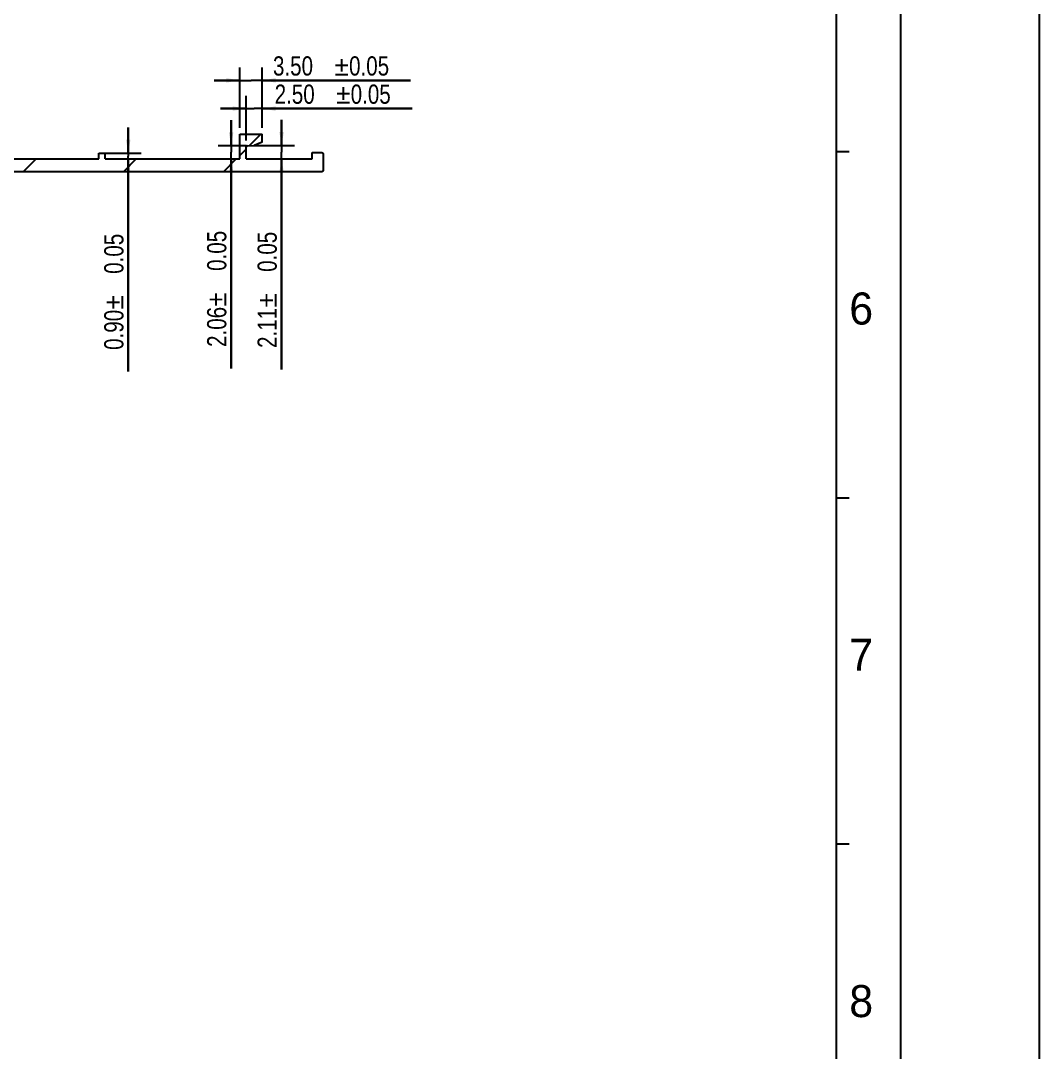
# Model space of a CAD drawing. Header units: millimetres. Extents: x 0 to 841, y 0 to 594.
# Drawn here: x 682.1 to 841, y 160.9 to 321.8 of the extents above; entities that cross this region are included whole.
import ezdxf
from ezdxf.enums import TextEntityAlignment as Align

# ---------------------------------------------------------------- set-up
doc = ezdxf.new("R2010")
doc.units = ezdxf.units.MM
doc.header["$LTSCALE"] = 46.255
doc.layers.get('0').update_dxf_attribs({"linetype": 'CONTINUOUS'})
doc.styles.get("Standard").update_dxf_attribs({"font": 'txt', "width": 0.8})
doc.styles.add('TEXTSTYLE_2', font='txt')
doc.styles.add('TEXTSTYLE_3', font='symbol_asme.ttf')
doc.dimstyles.new('DIMSTYLE_1', dxfattribs={"dimtxt": 3, "dimasz": 2.1, "dimexe": 2, "dimexo": 1, "dimgap": 0.75, "dimtad": 1, "dimzin": 0, "dimdsep": 46, "dimtxsty": 'STANDARD', "dimblk": '_FILLED', "dimblk1": '_FILLED', "dimblk2": '_FILLED', "dimcen": 0.09, "dimazin": 0, "dimtol": 1, "dimtp": 0.05, "dimtm": 0.05, "dimtfac": 1, "dimtofl": 0, "dimtmove": 0, "dimatfit": 3, "dimldrblk": '_FILLED', "dimfxl": 1, "dimtolj": 1, "dimtzin": 0, "dimarcsym": 0})

# ---------------------------------------------------------------- blocks, each defined once
blk = doc.blocks.new('_FILLED')
at = {"color": 0, "linetype": 'BYBLOCK'}
blk.add_solid([(0, 0), (-1, 0.167), (-1, -0.167)], dxfattribs=at)
blk = doc.blocks.new('*D18')
at = {"color": 7, "linetype": 'CONTINUOUS'}
for p, q in [((698.86, 301.11), (698.86, 305.11)), ((698.86, 305.11), (698.86, 300.66)), ((694.87, 301.11), (700.86, 301.11)), ((698.86, 267.08), (698.86, 300.66)), ((698.86, 300.21), (698.86, 267.08))]:
    blk.add_line(p, q, dxfattribs=at)
at = {"color": 7, "linetype": 'CONTINUOUS', "xscale": 2.1, "yscale": 2.1, "zscale": 2.1}
for p, rotation in [((698.86, 301.11), 270), ((698.86, 300.21), 90)]:
    blk.add_blockref('_FILLED', p, dxfattribs=dict(at, rotation=rotation))
at = {"color": 7, "linetype": 'CONTINUOUS', "width": 0.8}
for s, p in [('0.05', (698.11, 288.54)), ('0.90', (698.11, 276.68))]:
    blk.add_text(s, height=3, rotation=90, dxfattribs=at).set_placement(p, align=Align.RIGHT)
at = {"color": 7, "linetype": 'CONTINUOUS', "style": 'TEXTSTYLE_3'}
blk.add_text('±', height=3, rotation=90, dxfattribs=at).set_placement((698.11, 278.94), align=Align.RIGHT)
blk = doc.blocks.new('*D19')
at = {"color": 7, "linetype": 'CONTINUOUS'}
for p, q in [((722.78, 302.33), (722.78, 306.33)), ((722.78, 306.33), (722.78, 301.27)), ((718.54, 302.33), (724.78, 302.33)), ((722.78, 267.38), (722.78, 301.27)), ((722.78, 300.21), (722.78, 267.38))]:
    blk.add_line(p, q, dxfattribs=at)
at = {"color": 7, "linetype": 'CONTINUOUS', "xscale": 2.1, "yscale": 2.1, "zscale": 2.1}
for p, rotation in [((722.78, 302.33), 270), ((722.78, 300.21), 90)]:
    blk.add_blockref('_FILLED', p, dxfattribs=dict(at, rotation=rotation))
at = {"color": 7, "linetype": 'CONTINUOUS', "width": 0.8}
for s, p in [('0.05', (722.03, 288.85)), ('2.11', (722.03, 276.98))]:
    blk.add_text(s, height=3, rotation=90, dxfattribs=at).set_placement(p, align=Align.RIGHT)
at = {"color": 7, "linetype": 'CONTINUOUS', "style": 'TEXTSTYLE_3'}
blk.add_text('±', height=3, rotation=90, dxfattribs=at).set_placement((722.03, 279.25), align=Align.RIGHT)
blk = doc.blocks.new('*D20')
at = {"color": 7, "linetype": 'CONTINUOUS'}
for p, q in [((714.91, 302.27), (714.91, 306.27)), ((714.91, 306.27), (714.91, 301.24)), ((717.33, 302.27), (712.91, 302.27)), ((714.91, 267.54), (714.91, 301.24)), ((714.91, 300.21), (714.91, 267.54))]:
    blk.add_line(p, q, dxfattribs=at)
at = {"color": 7, "linetype": 'CONTINUOUS', "xscale": 2.1, "yscale": 2.1, "zscale": 2.1}
for p, rotation in [((714.91, 302.27), 270), ((714.91, 300.21), 90)]:
    blk.add_blockref('_FILLED', p, dxfattribs=dict(at, rotation=rotation))
at = {"color": 7, "linetype": 'CONTINUOUS', "width": 0.8}
for s, p in [('0.05', (714.16, 289)), ('2.06', (714.16, 277.14))]:
    blk.add_text(s, height=3, rotation=90, dxfattribs=at).set_placement(p, align=Align.RIGHT)
at = {"color": 7, "linetype": 'CONTINUOUS', "style": 'TEXTSTYLE_3'}
blk.add_text('±', height=3, rotation=90, dxfattribs=at).set_placement((714.16, 279.4), align=Align.RIGHT)
blk = doc.blocks.new('*D36')
at = {"color": 7, "linetype": 'CONTINUOUS'}
for p, q in [((716.26, 305.06), (716.26, 314.46)), ((719.76, 305.06), (719.76, 314.46)), ((716.26, 312.46), (712.26, 312.46)), ((712.26, 312.46), (718.01, 312.46)), ((742.91, 312.46), (718.01, 312.46)), ((719.76, 312.46), (742.91, 312.46))]:
    blk.add_line(p, q, dxfattribs=at)
at = {"color": 7, "linetype": 'CONTINUOUS', "xscale": 2.1, "yscale": 2.1, "zscale": 2.1}
blk.add_blockref('_FILLED', (716.26, 312.46), dxfattribs=at)
at = {"color": 7, "linetype": 'CONTINUOUS', "xscale": 2.1, "yscale": 2.1, "zscale": 2.1, "rotation": 180}
blk.add_blockref('_FILLED', (719.76, 312.46), dxfattribs=at)
at = {"color": 7, "linetype": 'CONTINUOUS', "width": 0.8}
for s, p in [('3.50', (721.44, 313.21)), ('0.05', (733.31, 313.21))]:
    blk.add_text(s, height=3, dxfattribs=at).set_placement(p)
at = {"color": 7, "linetype": 'CONTINUOUS', "style": 'TEXTSTYLE_3'}
blk.add_text('±', height=3, dxfattribs=at).set_placement((731.04, 313.21))
blk = doc.blocks.new('*D45')
at = {"color": 7, "linetype": 'CONTINUOUS'}
for p, q in [((717.26, 303.07), (717.26, 310.06)), ((719.76, 305.06), (719.76, 310.06)), ((717.26, 308.06), (713.26, 308.06)), ((713.26, 308.06), (718.51, 308.06)), ((743.16, 308.06), (718.51, 308.06)), ((719.76, 308.06), (743.16, 308.06))]:
    blk.add_line(p, q, dxfattribs=at)
at = {"color": 7, "linetype": 'CONTINUOUS', "xscale": 2.1, "yscale": 2.1, "zscale": 2.1}
blk.add_blockref('_FILLED', (717.26, 308.06), dxfattribs=at)
at = {"color": 7, "linetype": 'CONTINUOUS', "xscale": 2.1, "yscale": 2.1, "zscale": 2.1, "rotation": 180}
blk.add_blockref('_FILLED', (719.76, 308.06), dxfattribs=at)
at = {"color": 7, "linetype": 'CONTINUOUS', "width": 0.8}
for s, p in [('2.50', (721.7, 308.81)), ('0.05', (733.56, 308.81))]:
    blk.add_text(s, height=3, dxfattribs=at).set_placement(p)
at = {"color": 7, "linetype": 'CONTINUOUS', "style": 'TEXTSTYLE_3'}
blk.add_text('±', height=3, dxfattribs=at).set_placement((731.3, 308.81))

msp = doc.modelspace()

# ---------------------------------------------------------------- linework, layer by layer
at = {"color": 7, "linetype": 'CONTINUOUS'}
for p, q in [((841, 0), (841, 594)), ((819.342, 574.885), (819.342, 23.885)), ((809.342, 31.385), (809.342, 566.885)), ((716.261, 304.065), (719.761, 304.065)), ((716.261, 300.215), (716.261, 304.065)), ((719.566, 304.065), (717.794, 302.293)), ((719.761, 302.828), (718.487, 302.329)), ((719.761, 302.828), (719.761, 304.065)), ((694.261, 301.115), (695.261, 301.115)), ((694.261, 300.215), (694.261, 301.115)), ((695.261, 300.215), (695.261, 301.115)), ((717.261, 301.759), (716.261, 300.759)), ((717.261, 300.215), (717.261, 302.075)), ((717.45, 302.275), (718.487, 302.329)), ((727.563, 301.215), (729.063, 301.215)), ((727.563, 300.215), (727.563, 301.215)), ((729.263, 301.015), (729.263, 298.415)), ((809.342, 301.385), (811.342, 301.385)), ((673.261, 300.215), (694.261, 300.215)), ((684.48, 300.215), (682.48, 298.215)), ((695.261, 300.215), (716.261, 300.215)), ((700.098, 300.215), (698.098, 298.215)), ((715.716, 300.215), (713.716, 298.215)), ((717.261, 300.215), (727.563, 300.215)), ((729.063, 298.215), (529.763, 298.215)), ((809.342, 247.385), (811.342, 247.385)), ((809.342, 193.385), (811.342, 193.385))]:
    msp.add_line(p, q, dxfattribs=at)
for points in [[(729.063, 301.215), (729.162, 301.174), (729.233, 301.104), (729.263, 301.015)], [(729.263, 298.415), (729.223, 298.316), (729.151, 298.244), (729.063, 298.215)]]:
    msp.add_lwpolyline(points, dxfattribs=at)
msp.add_arc((717.461, 302.075), 0.2, 93, 180, dxfattribs=at)

# ---------------------------------------------------------------- texts
at = {"color": 7, "linetype": 'CONTINUOUS', "char_height": 5, "width": 5, "attachment_point": 1, "line_spacing_factor": 0.9, "style": 'TEXTSTYLE_2'}
for s, insert in [('6', (811.342, 279.385)), ('7', (811.342, 225.385)), ('8', (811.342, 171.385))]:
    msp.add_mtext(s, dxfattribs=dict(at, insert=insert))

# ---------------------------------------------------------------- dimensions: what is measured, and where the dimension line sits
at = {"color": 7, "linetype": 'CONTINUOUS'}
for base, p1, p2, angle, picture, middle in [((716.261, 312.455), (719.761, 304.065), (716.261, 304.065), 180, '*D36', (732.175, 312.455)), ((717.261, 308.057), (719.761, 304.065), (717.261, 302.075), 180, '*D45', (732.432, 308.057)), ((714.909, 302.275), (716.261, 300.215), (718.334, 302.275), 90, '*D20', (714.909, 278.268)), ((722.779, 302.329), (717.261, 300.215), (717.539, 302.329), 90, '*D19', (722.779, 278.117)), ((698.86, 300.215), (693.866, 301.115), (695.261, 300.215), 270, '*D18', (698.86, 277.807))]:
    dim = msp.add_linear_dim(base=base, p1=p1, p2=p2, angle=angle, dimstyle='DIMSTYLE_1', dxfattribs=at)
    dim.commit()
    dim.dimension.update_dxf_attribs({"geometry": picture, "text_midpoint": middle, "dimtype": 160})

doc.saveas('drawing.dxf')
